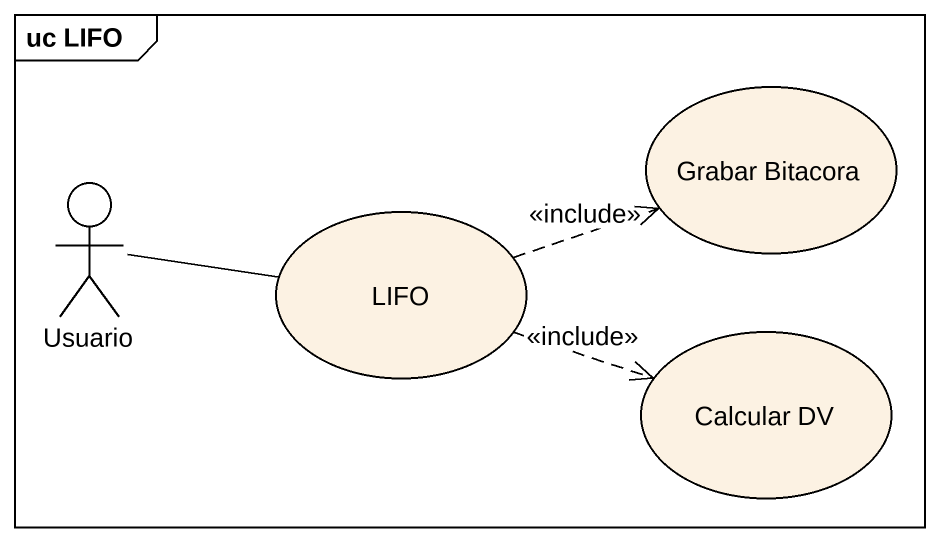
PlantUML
@startuml
mainframe uc LIFO
usecase "Grabar Bitacora" as Grabar_Bitacora
actor Usuario
usecase LIFO
usecase "Calcular DV" as Calcular_DV
Usuario -right- LIFO
LIFO .right.> Grabar_Bitacora : <<include>>
LIFO .right.> Calcular_DV : <<include>>
@enduml
